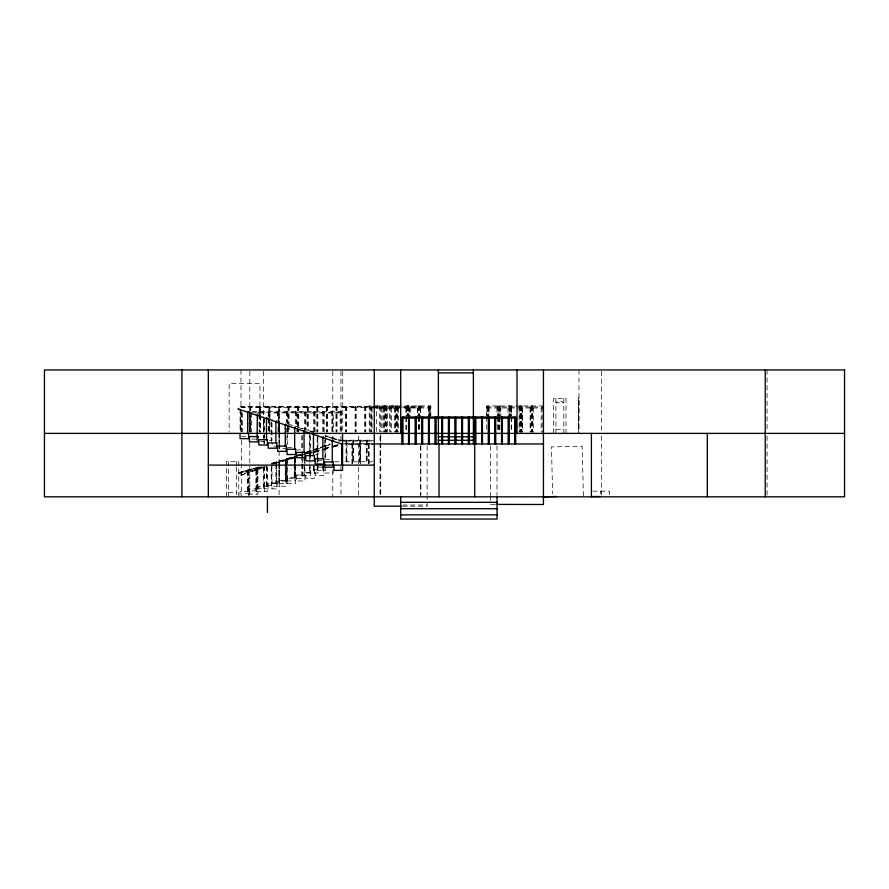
<?xml version="1.0" encoding="UTF-8"?>
<svg xmlns="http://www.w3.org/2000/svg" width="889" height="889" viewBox="0 0 889 889"><rect width="100%" height="100%" fill="white"/><g stroke="black" fill="none" stroke-linecap="round" stroke-linejoin="round"><path stroke-width="0.67" stroke-dasharray="4.45 3.33" d="M351.922 463.725L351.911 443.533L352.789 444.389L359.656 444.4M351.9 444.4L351.9 443.522M351.977 443.655L351.977 444.389L344.999 444.4M332.986 437.91L332.764 438.644L340.131 440.933L340.909 440.366L325.33 435.532M255.899 490.861L255.899 470.281L256.688 469.159L256.721 494.184M263.555 488.217L263.555 467.636L264.233 466.681M278.868 482.938L278.868 462.347L279.668 461.235L279.691 486.25M286.525 480.293L286.525 459.702L287.325 458.591L287.347 483.616M294.381 456.779L294.192 477.649M310.294 450.656L307.127 452.59M317.951 448.012L317.162 449.134L313.595 450.356M324.818 446.489L325.607 445.378M340.143 441.177L340.932 440.088L337.42 441.3M247.642 491.55L247.642 470.981L248.52 469.825L248.587 495.506M248.52 469.97L247.642 471.137L238.952 473.581L238.719 472.748L259.955 466.758M257.043 488.906L257.043 468.336L257.921 467.181L257.988 494.184L248.642 494.184M257.921 467.325L257.043 468.492L248.342 470.937L248.109 470.103M275.834 463.202L276.712 461.891M276.157 462.058L276.39 462.88L285.225 460.413L286.114 459.246L286.18 486.25L271.612 486.25M286.114 459.402L285.225 460.558L276.535 463.002L276.301 462.169M342.309 441.088L346.088 441.088L346.954 440.222L346.966 461.791M346.532 441.088L352.822 441.088L353.689 440.222L353.7 461.791M359.567 441.066L360.423 440.222L360.434 461.791M359.989 441.088L366.279 441.088L367.146 440.222L367.168 461.791M302.049 428.954L302.627 428.531M333.253 437.999L332.486 438.555L325.096 436.288M263.177 466.925L240.852 474.626L241.108 475.371L248.242 472.915L249.031 471.803L249.031 493.506L241.486 493.506M271.478 464.058L292.648 456.757M295.626 455.724L299.126 454.512M306.794 451.868L312.106 450.034M313.272 449.634L320.94 446.989M322.107 446.589L329.763 443.944M240.975 475.004L263.955 467.081L263.955 488.217M274.168 463.547L294.581 456.502M298.415 455.179L302.238 453.857M306.072 452.534L330.319 444.167M255.899 470.281L248.764 472.737L248.509 472.003M263.555 467.636L256.421 470.092L256.165 469.359M266.456 466.625L264.077 467.447L263.833 466.714M272.934 464.402L278.868 462.347M286.525 459.702L279.402 462.169L279.146 461.424M295.904 456.468L301.849 454.412L301.849 475.004M312.406 450.767L310.028 451.59L309.772 450.856M321.251 447.723L317.684 448.945L317.429 448.212M330.097 444.667L325.341 446.3L325.085 445.567M238.563 472.626L259.844 466.636M271.734 463.291L294.259 456.957L287.058 459.524L286.803 458.78M296.193 456.413L302.416 454.657M304.338 454.112L311.806 452.012M314.984 451.123L321.207 449.367M324.385 448.478L330.608 446.723M333.775 445.834L338.753 444.433L333.908 445.945M271.812 463.425L294.281 457.102M299.993 455.49L303.671 454.457M304.483 454.223L311.85 452.157M313.884 451.579L321.24 449.512M324.507 448.589L330.641 446.867M238.685 473.048L261.122 466.769M272.745 463.458L295.181 457.179M300.938 455.535L304.571 454.535M307.983 453.546L313.973 451.89M315.028 451.568L323.374 449.256M324.429 448.923L332.764 446.611M333.831 446.278L338.642 444.956M238.808 473.47L247.642 470.981M248.198 470.826L257.043 468.336M257.599 468.181L262.644 466.758M309.628 453.546L312.15 452.834M313.973 452.323L321.551 450.19M323.374 449.678L329.686 447.9M332.775 447.034L339.087 445.256M257.743 468.292L262.711 466.892M294.626 457.913L285.936 460.358L285.702 459.524M314.117 452.434L321.574 450.334M323.518 449.79L329.73 448.034M332.919 447.145L339.12 445.389M578.961 397.483L578.294 397.483L578.294 432.721M578.294 400.128L578.517 428.32M578.961 400.128L578.739 428.32M578.294 401.884L578.961 401.884M430.798 415.541L430.798 405.94L369.246 405.94L369.246 432.054M543.59 405.94L486.672 405.94L486.672 415.996M375.88 406.117L397.705 406.073L397.572 432.154M240.063 406.373L374.858 406.373M240.652 406.962L430.754 406.962M486.828 406.962L543.59 406.962M375.547 407.14L401.295 407.051M402.528 407.051L419.741 407.006M241.163 407.473L250.231 407.473M259.821 407.473L250.754 407.473L250.754 411.563M269.411 407.473L260.333 407.473L260.333 414.296M278.99 407.473L269.923 407.473L269.923 432.021M288.581 407.473L279.513 407.473L279.513 432.021M298.171 407.473L289.092 407.473L289.092 423.842M307.75 407.473L298.682 407.473L298.682 432.021M317.34 407.473L308.272 407.473L308.272 430.665M326.93 407.473L317.851 407.473L317.851 432.021M336.52 407.473L327.441 407.473L327.441 432.021M346.099 407.473L337.031 407.473L337.031 432.021M355.689 407.473L346.621 407.473L346.621 432.021M365.279 407.473L356.2 407.473L356.2 432.021M374.858 407.473L365.79 407.473L365.79 432.021M369.246 407.973L371.28 407.973M372.891 407.973L430.754 407.973M486.672 407.973L543.59 407.973M397.705 408.107L387.582 408.107L387.582 432.187M252.52 411.54L341.654 411.54L341.654 412.952L333.275 412.952L333.275 432.032M250.776 412.24L341.654 412.24M255.065 412.952L259.866 412.952M260.566 412.952L268.945 412.952M278.035 412.952L269.656 412.952L269.656 432.032M287.125 412.952L278.746 412.952L278.746 432.032M296.215 412.952L287.836 412.952L287.836 423.853M305.305 412.952L296.915 412.952L296.915 426.576M314.395 412.952L306.005 412.952L306.005 429.298M323.485 412.952L315.095 412.952L315.095 432.032M332.564 412.952L324.185 412.952L324.185 432.032M578.294 428.32L578.961 428.32M555.892 429.276L563.826 429.276M241.486 436.71L246.531 436.71M251.665 439.077L256.721 439.077M342.187 440.199L372.702 440.199M269.511 440.488L272.034 440.488L272.012 419.052M339.798 440.644L373.458 440.644M353.266 441.088L359.556 441.088L359.556 461.791M366.724 441.088L371.758 441.088M260.588 441.444L264.377 441.444M345.076 443.522L374.269 443.522M341.732 443.967L374.269 443.967M368.246 444.4L360.534 444.4L360.534 463.725M368.246 463.725L368.246 443.522L369.113 444.389L374.269 444.4M278.424 446.178L272.112 446.178L272.112 442.855M287.436 447.589L293.748 447.589M287.347 448.545L279.779 448.545L279.779 445.222M296.348 449.956L302.66 449.956M304.016 452.323L310.317 452.323M315.451 454.69L317.984 454.69M325.718 459.424L329.508 459.424M318.062 460.38L321.851 460.38M334.642 461.791L339.687 461.791M345.121 461.791L372.891 461.791M318.062 467.081L323.118 467.081M317.984 469.714L310.405 469.714L310.405 473.037M310.317 472.359L302.749 472.359L302.749 475.682M295.092 475.004L302.66 475.004M302.238 475.682L310.317 475.682L310.294 466.936M304.971 475.682L296.426 475.682L296.426 480.96L304.971 480.96L304.905 462.102M295.004 477.649L287.436 477.649L287.436 480.971M279.779 480.293L287.347 480.293M286.18 480.971L277.635 480.971L277.635 486.25M286.925 480.971L295.004 480.971L294.981 455.946M272.112 482.938L279.691 482.938M276.779 483.616L268.234 483.616L268.234 488.894M279.268 483.616L295.57 483.605L295.57 478.326M272.034 485.583L264.455 485.583L264.455 488.894M256.799 488.217L264.377 488.217M257.988 488.906L249.442 488.906L249.442 494.184M263.955 488.894L276.779 488.894L276.712 462.036M256.721 490.861L249.142 490.861L249.064 495.718M592.785 491.161L609.398 491.161L609.398 495.695M248.587 491.55L240.052 491.55L240.052 495.506M256.299 491.539L267.378 491.539L267.378 486.261L258.843 486.261L258.843 491.539M228.629 492.417L236.552 492.417M490.572 504.508L494.64 504.508M402.739 505.03L427.142 505.03M402.739 506.185L427.142 506.185L427.142 496.829M288.369 424.109L293.659 425.742M294.704 426.064L315.306 432.432M298.415 427.631L302.238 428.809M311.172 431.576L313.728 432.365M325.218 435.91L340.531 440.644M309.783 431.554L312.317 432.343M360.523 444.389L359.667 443.533L359.656 463.725M285.558 459.413L285.78 460.235L294.626 457.768L294.626 478.326M257.365 467.347L257.743 468.281M247.964 469.992L248.198 470.814M238.574 472.637L238.797 473.459M583.406 495.806L582.139 446.156L551.458 446.934L552.647 493.828M767.074 369.957L767.074 432.01M767.074 436.143L767.074 495.451M601.375 371.335L601.375 432.01M601.375 436.143L601.375 495.451M600.397 491.161L600.397 493.851M578.961 369.957L578.961 432.721M566.026 433.688L566.026 398.439L553.691 398.439L553.691 433.688M563.826 398.439L563.826 433.688M555.892 398.439L555.892 433.688M542.168 406.962L542.168 432.065M541.157 407.973L541.157 432.054M533.344 407.973L533.344 432.054M532.467 405.94L532.444 432.065M532.333 405.94L532.333 432.065M532.144 405.94L532.144 432.021M531.411 405.94L531.455 432.065M531.122 406.962L531.122 432.065M531.022 405.94L531.022 407.973M530.444 407.973L530.444 432.054M530.111 407.973L530.111 432.054M522.332 407.973L522.332 432.054M522.199 407.973L522.199 432.054M521.943 405.94L521.943 432.021M521.354 405.94L521.321 432.065M521.187 405.94L521.187 432.065M521.098 405.94L521.098 432.021M520.921 406.962L520.921 432.065M520.298 405.94L520.298 432.021M520.165 405.94L520.076 432.065M519.976 405.94L519.909 432.054M519.065 407.973L519.065 432.054M511.408 405.94L511.408 415.541M511.408 416.919L511.408 432.021M511.219 407.973L511.219 415.996M511.219 417.341L511.219 432.054M511.053 407.973L511.053 415.996M510.386 406.962L510.386 416.208M510.242 405.94L510.208 416.208M510.042 405.94L510.042 416.208M509.775 405.94L509.775 407.973M509.375 407.973L509.375 415.996M509.186 405.94L509.186 415.541M509.019 405.94L509.03 416.208M508.008 407.973L508.008 415.996M500.874 405.94L500.874 415.541M500.107 407.973L500.107 415.996M499.851 406.962L499.851 416.208M499.907 417.341L499.851 432.065M499.24 405.94L499.085 416.208M499.085 417.53L499.085 432.065M498.896 405.94L498.896 416.208M499.007 416.919L498.896 432.065M498.84 407.973L498.84 415.996M498.84 417.341L498.84 432.054M498.062 405.94L497.973 416.208M498.062 416.919L497.973 432.065M497.884 405.94L497.873 415.541M497.873 416.919L497.873 432.021M496.962 407.973L496.962 415.996M496.995 445.8L496.995 495.451M490.572 445.8L490.572 495.451M490.572 496.829L490.572 500.674M488.983 407.973L488.983 415.996M488.739 405.94L488.706 415.996M487.972 406.962L487.972 416.208M487.828 406.962L487.805 416.208M487.75 406.962L487.75 416.208M486.95 405.94L486.95 415.541M486.694 416.919L486.694 432.054M430.721 405.94L430.721 415.996M429.565 406.962L429.565 416.208M428.754 407.973L428.754 415.996M428.687 405.94L428.687 415.996M427.142 445.8L427.142 495.451M420.908 405.94L420.908 407.973M420.864 445.8L420.864 495.451M420.619 407.973L420.619 415.996M420.564 445.8L420.564 495.451M420.453 407.973L420.453 415.996M419.741 405.984L419.741 408.018M419.486 405.94L419.597 416.208M419.486 416.919L419.597 432.065M419.364 405.94L419.364 415.541M419.364 416.919L419.364 432.021M418.575 405.94L418.575 415.541M418.575 416.919L418.575 432.021M418.408 405.94L418.463 416.208M418.408 416.919L418.341 432.065M417.452 407.973L417.452 415.996M417.33 407.973L417.33 415.996M411.229 405.94L411.229 407.973M410.774 407.973L410.774 415.996M409.751 406.962L409.751 416.208M409.607 408.018L409.607 416.041M408.729 405.94L408.729 415.541M408.584 407.006L408.584 416.252M408.384 405.94L408.384 415.541M407.929 405.94L407.929 415.541M407.562 405.984L407.562 415.585M407.318 405.94L407.362 416.208M407.195 405.94L407.195 407.973M406.906 406.962L406.906 416.208M406.34 407.973L406.34 415.996M406.34 417.341L406.34 432.054M405.895 407.973L405.895 415.996M405.895 417.341L405.895 432.054M398.594 408.062L398.594 432.143M397.283 405.94L397.283 432.021M396.494 405.94L396.55 432.11M396.216 405.94L396.261 432.065M395.761 405.94L395.761 407.973M395.472 406.962L395.472 432.065M395.238 407.973L395.238 432.054M394.46 407.973L394.46 432.054M391.86 405.94L391.86 407.973M391.416 407.973L391.416 432.054M390.393 406.962L390.393 432.065M389.371 405.94L389.371 432.021M386.693 406.117L386.693 408.151L376.569 408.151L376.569 432.232M386.559 407.095L386.559 432.21M386.17 405.94L386.17 432.021M385.537 406.073L385.537 432.154M385.104 405.94L385.148 432.065M384.326 405.94L384.326 407.973M384.137 407.973L384.137 432.054M384.048 406.962L384.048 432.065M383.026 407.973L383.026 432.054M382.181 405.94L382.181 407.973M381.737 407.973L381.737 432.054M380.77 433.388L380.77 441.666M380.77 443.044L380.77 495.451M380.714 406.962L380.714 432.065M380.581 436.143L380.581 441.666M380.581 443.044L380.581 495.451M380.025 436.143L380.025 441.666M380.025 443.044L380.025 495.451M379.692 405.94L379.692 432.021M372.058 407.973L372.058 432.054M371.28 405.94L371.28 432.054M371.035 406.962L371.035 432.065M370.013 405.94L370.157 432.065M369.124 444.4L369.124 463.725M368.691 443.967L368.691 463.791M366.724 440.222L366.724 461.791M366.279 441.088L366.279 461.791M365.279 406.373L365.279 432.065M364.69 406.373L364.69 432.043M359.989 440.222L360.101 463.791M358.411 436.143L358.411 495.451M355.689 406.373L355.689 432.065M355.1 406.373L355.1 432.043M353.266 440.222L353.266 461.791M352.822 441.088L352.8 463.725M352.355 443.967L352.355 463.791M346.532 440.222L346.532 461.791M346.099 406.373L346.099 432.065M346.088 441.088L346.088 461.791M345.51 406.373L345.51 432.043M342.732 371.335L342.732 432.01M341.62 411.54L341.62 432.032M340.954 371.335L340.909 432.065M340.954 436.143L340.954 441.666M340.954 466.492L340.954 495.451M340.209 411.54L340.209 432.032M339.798 440.222L339.798 441.066M336.52 406.373L336.52 432.065M335.931 406.373L335.931 432.043M333.164 469.07L333.164 473.026L324.618 473.026L324.618 469.07M332.786 371.335L332.786 432.01M332.786 436.143L332.786 438.91M332.786 470.625L332.786 496.829M332.564 411.54L332.564 432.065M331.864 411.54L331.864 432.021M326.93 406.373L326.93 432.065M326.341 406.373L326.341 432.043M325.607 438.299L325.641 460.38M325.641 467.081L325.641 470.392L315.217 470.392L315.217 475.671L323.763 475.671L323.763 470.392M325.218 437.232L325.218 457.057M324.818 440.111L324.818 457.057M323.485 411.54L323.485 432.065M323.374 466.436L323.374 470.392M323.252 466.436L323.252 470.392M322.774 411.54L322.774 432.021M322.818 466.281L322.818 470.392M317.951 434.588L317.984 456.902M317.951 457.513L317.951 462.936M317.951 464.291L317.984 473.037L305.827 473.037L305.827 478.315L314.362 478.315L314.295 466.247M317.562 437.51L317.562 457.057M317.562 457.824L317.562 461.791M317.562 467.081L317.562 469.714M317.34 406.373L317.34 432.065M317.162 437.744L317.162 462.858M317.162 464.225L317.162 469.714M316.751 406.373L316.751 432.043M314.395 411.54L314.395 432.065M313.973 466.436L313.973 473.037M313.684 411.54L313.684 432.021M313.861 466.436L313.861 473.037M313.417 466.192L313.417 473.037M310.405 454.69L310.405 458.013M310.294 436.243L310.294 458.802M309.894 435.143L309.894 463.113M309.894 464.436L309.894 472.359M309.505 432.776L309.505 452.323M309.505 454.523L309.505 458.635M309.505 466.869L309.505 472.359M307.75 406.373L307.75 429.42M307.172 406.373L307.172 430.687M305.305 411.54L305.305 429.42M304.594 411.54L304.594 429.298M304.46 458.502L304.571 475.682M304.016 456.49L304.016 475.682M302.638 453.301L302.638 462.802M302.638 464.158L302.66 478.326L287.036 478.326L287.036 483.605M302.238 435.421L302.238 455.646M302.238 456.502L302.238 463.113M302.238 464.436L302.238 475.004M301.849 435.621L301.849 449.956M298.171 406.373L298.171 432.065M297.582 406.373L297.582 426.631M297.582 427.987L297.582 432.043M296.915 427.942L296.915 432.032M296.215 411.54L296.215 425.464M295.515 411.54L295.515 425.198M295.504 456.602L295.504 478.326M295.181 458.502L295.181 478.326M294.581 459.146L294.581 463.113M294.581 464.436L294.581 477.649M289.092 425.209L289.092 432.021M288.581 406.373L288.581 422.82M288.581 428.109L288.581 432.065M287.992 406.373L287.992 423.931M287.992 425.286L287.992 432.043M287.836 425.209L287.836 432.032M287.325 427.809L287.325 431.821M287.325 433.165L287.325 443.889M287.125 411.54L287.125 422.82M287.125 428.109L287.125 432.065M286.925 428.042L286.925 444.822M286.925 459.146L286.925 463.113M286.925 464.436L286.925 480.293M286.425 411.54L286.425 422.464M285.225 460.413L285.225 463.28M285.225 464.525L285.225 480.971M279.668 421.419L279.668 432.143M279.668 433.476L279.668 442.855L278.924 442.855L278.99 406.373M279.268 424.353L279.268 448.545M279.268 464.436L279.268 482.938M279.113 436.143L279.113 449.934M279.113 451.323L279.113 495.451M278.413 406.373L278.413 432.043M278.035 411.54L278.035 432.065M277.335 411.54L277.335 418.363M276.268 462.469L276.39 483.616M275.834 464.425L275.834 483.616M272.012 463.88L272.034 488.894M271.612 421.986L271.612 443.533M271.612 467.081L271.612 485.583M271.212 422.242L271.212 440.488M271.212 466.358L271.212 485.583M269.411 406.373L269.411 417.53M269.411 418.852L269.411 432.065M268.945 411.54L268.945 417.53M268.945 418.852L268.945 432.065M268.822 406.373L268.822 417.174M268.822 418.53L268.822 432.043M268.245 411.54L268.245 417.008M268.245 418.363L268.245 432.021M267.311 467.247L267.311 486.261M266.989 466.436L266.878 486.261M266.433 465.703L266.433 486.261M264.455 440.488L264.455 443.811M264.344 418.03L264.344 438.121M264.344 466.525L264.377 491.539M263.955 419.619L263.955 439.844M263.955 441.166L263.955 443.811M263.555 419.875L263.555 438.121M263.433 371.335L263.433 415.463M263.433 416.841L263.433 432.01M260.566 415.674L260.566 432.032M260.333 415.652L260.333 432.021M259.966 413.985L259.966 383.492L229.129 383.492L229.129 432.01M259.966 415.374L259.966 432.01M259.821 406.373L259.866 432.065M259.232 406.373L259.232 432.043L259.155 415.641M259.155 411.54L259.155 414.274M256.299 437.477L256.299 440.122M256.299 469.714L256.299 490.861M251.476 412.952L251.476 432.032M250.754 412.929L250.776 432.065M250.231 406.373L250.231 410.918M250.231 416.208L250.231 432.065M250.065 415.641L250.065 432.021M249.82 371.335L249.82 409.951M249.82 411.329L249.82 432.01M249.82 443.044L249.82 496.829M249.653 406.373L249.653 410.429M249.653 411.774L249.653 432.043M249.031 414.63L249.031 432.054M248.198 470.403L248.242 493.506M248.087 470.403L248.087 491.55M242.386 412.952L242.386 432.032M241.686 412.24L241.686 432.065M241.486 440.288L241.486 495.718M241.163 412.929L241.163 432.021M240.975 369.957L240.975 407.184M240.975 411.54L240.975 432.743M240.652 409.596L240.652 432.065M240.063 409.073L240.063 432.043M238.752 496.829L238.752 461.58L226.417 461.58L226.417 496.829M236.552 461.58L236.552 465.992M236.552 467.003L236.552 496.829M228.629 461.58L228.629 496.829M556.492 402.317L555.892 402.85L563.826 402.85L561.248 401.283A4.945 4.945 0 0 0 558.459 401.283L556.492 402.317M429.809 416.208L429.809 406.962L429.776 416.208M285.78 480.971L285.78 459.824L285.669 480.971M257.588 488.906L257.588 467.758L257.477 488.906"/><path stroke-width="1.33" d="M238.252 409.184L238.53 408.373M247.653 412.352L247.92 411.551M257.321 414.719L257.088 436.566M266.711 417.886L266.444 418.697L267.222 418.063M275.834 421.864L276.112 421.064M285.513 424.231L285.236 425.042L286.014 424.397M294.904 427.409L294.637 428.209L295.404 427.576M304.027 431.387L304.305 430.576M313.695 433.754L313.428 434.554L314.195 433.921M322.818 437.732L323.096 436.921M332.219 440.9L332.497 440.088M247.575 412.329L248.42 411.718M256.965 415.496L257.821 414.885M275.768 421.842L276.612 421.23M303.949 431.354L304.805 430.743M322.74 437.699L323.596 437.088M332.142 440.877L332.997 440.266M341.543 444.044L342.387 443.433M543.446 496.829L556.714 496.495M438.377 372.902L473.393 372.902M402.106 417.53L515.242 417.53M402.106 417.919L408.562 417.919L408.562 443.967M515.664 417.919L508.397 417.919L508.397 417.119M44.45 433.388L844.55 433.388M438.377 436.832L473.393 436.832M438.377 440.277L473.393 440.277M374.269 443.967L543.446 443.967M208.326 465.114L374.269 465.114M591.396 496.529L600.397 496.529M400.706 502.329L497.073 502.329M495.995 504.396L543.446 504.508L543.446 369.957M401.384 506.185L374.269 506.185L374.269 369.957M400.706 508.719L497.073 508.719M400.706 514.864L497.073 514.864M238.285 409.073L341.654 443.967L341.654 465.114M765.251 369.957L765.251 496.829M707.322 433.388L707.322 496.829M591.396 433.388L591.396 496.829M517.009 369.957L517.009 433.388M515.664 443.967L515.664 417.119L402.106 417.119L402.106 443.967M515.364 417.53L515.364 443.967M514.853 417.119L514.853 443.967M509.019 417.119L509.019 443.967M508.597 417.53L508.597 443.967M508.219 443.967L508.219 417.919L501.763 417.919L501.763 417.119M502.374 417.119L502.374 443.967M501.952 417.53L501.952 443.967M501.574 443.967L501.574 417.919L495.117 417.919L495.117 417.119M497.073 496.829L497.073 519.043L400.706 519.043L400.706 496.829M495.729 417.119L495.729 443.967M495.306 417.53L495.306 443.967M494.929 443.967L494.929 417.919L488.472 417.919L488.472 417.119M489.083 417.119L489.083 443.967M488.672 417.53L488.672 443.967M488.283 443.967L488.283 417.919L481.827 417.919L481.827 417.119M482.438 417.119L482.438 443.967M482.027 417.53L482.027 443.967M481.638 443.967L481.638 417.919L475.182 417.919L475.182 417.119M475.793 417.119L475.793 443.967M475.382 417.53L475.382 443.967M474.993 443.967L474.993 417.919L468.536 417.919L468.536 417.119M474.715 443.967L474.715 496.829M473.393 369.957L473.393 443.967M469.159 417.119L469.159 443.967M468.736 417.53L468.736 443.967M468.347 443.967L468.347 417.919L461.891 417.919L461.891 417.119M462.513 417.119L462.513 443.967M462.091 417.53L462.091 443.967M461.713 443.967L461.713 417.919L455.257 417.919L455.257 417.119M455.868 417.119L455.868 443.967M455.446 417.53L455.446 443.967M455.068 443.967L455.068 417.919L448.612 417.919L448.612 417.119M449.223 417.119L449.223 443.967M448.801 417.53L448.801 443.967M448.423 443.967L448.423 417.919L441.966 417.919L441.966 417.119M442.578 417.119L442.578 443.967M442.166 417.53L442.166 443.967M441.777 443.967L441.777 417.919L435.321 417.919L435.321 417.119M439.033 443.967L439.033 496.829M438.377 369.957L438.377 443.967M435.932 417.119L435.932 443.967M435.521 417.53L435.521 443.967M435.132 443.967L435.132 417.919L428.676 417.919L428.676 417.119M429.287 417.119L429.287 443.967M428.876 417.53L428.876 443.967M428.487 443.967L428.487 417.919L422.031 417.919L422.031 417.119M422.653 417.119L422.653 443.967M422.231 417.53L422.231 443.967M421.842 443.967L421.842 417.919L415.385 417.919L415.385 417.119M416.008 417.119L416.008 443.967M415.585 417.53L415.585 443.967M415.207 443.967L415.207 417.919L408.751 417.919L408.751 417.119M409.362 417.119L409.362 443.967M408.94 417.53L408.94 443.967M402.906 417.119L402.906 443.967M402.395 417.53L402.395 443.967M400.706 369.957L400.706 433.388M342.554 433.388L342.554 470.392L334.02 470.392L334.02 465.114M332.253 440.788L332.253 461.936M322.863 437.621L322.863 458.768M313.461 434.443L313.461 455.59M304.071 431.276L304.071 452.423M294.67 428.109L294.67 449.245M285.269 424.931L285.269 446.078M275.879 421.764L275.879 442.911M267.433 496.829L267.433 512.497M266.478 418.586L266.478 439.733M248.587 433.388L248.587 438.666L240.052 438.666L240.052 433.388M247.687 412.24L247.687 433.388M208.326 369.957L208.326 496.829M181.901 369.957L181.901 496.829M844.55 369.957L44.45 369.957L44.45 496.829L844.55 496.829L844.55 369.957M257.988 436.566L249.442 436.566L249.442 441.844L257.988 441.844L257.988 436.566M267.378 439.733L258.843 439.733L258.843 445.011L267.378 445.011L267.378 439.733M276.779 442.911L268.234 442.911L268.234 448.189L276.779 448.189L276.779 442.911M286.18 446.078L277.635 446.078L277.635 451.356L286.18 451.356L286.18 446.078M295.57 449.245L287.036 449.245L287.036 454.523L295.57 454.523L295.57 449.245M304.971 452.423L296.426 452.423L296.426 457.702L304.971 457.702L304.971 452.423M314.362 455.59L305.827 455.59L305.827 460.869L314.362 460.869L314.362 455.59M323.763 458.768L315.217 458.768L315.217 464.047L323.763 464.047L323.763 458.768M333.164 461.936L324.618 461.936L324.618 467.214L333.164 467.214L333.164 461.936"/></g></svg>
